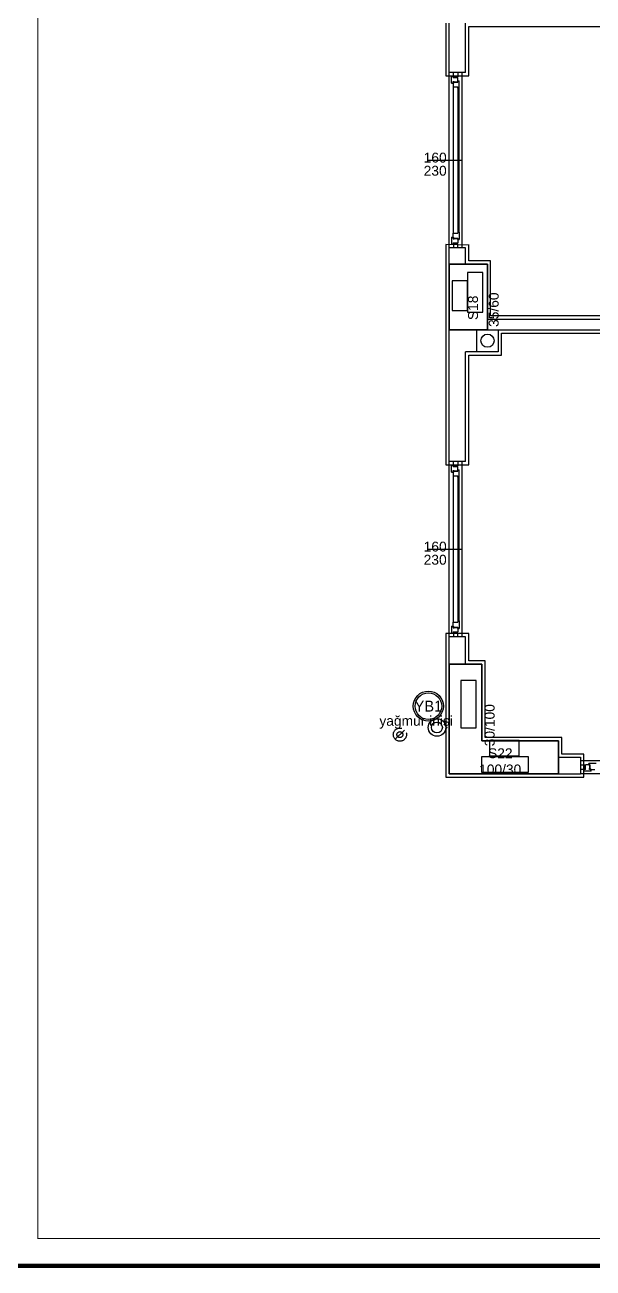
# Model space of a CAD drawing. Header units: centimetres. Extents: x -7420 to 31836, y -2 to 2802.
# Drawn here: x 7513 to 8032, y -2 to 1133 of the extents above; entities that cross this region are included whole.
import ezdxf
from ezdxf.enums import TextEntityAlignment as Align

# ---------------------------------------------------------------- set-up
doc = ezdxf.new("R2010")
doc.units = ezdxf.units.CM
doc.linetypes.add('YAGMUR HATTI', pattern=[36, 30, -6])
for name, color, linetype in [('ROTAS-MIMARI', 8, 'CONTINUOUS'), ('ROTAS-MIMARI-KOLON', 8, 'CONTINUOUS'), ('ROTAS-MIMARI-YAZI', 8, 'CONTINUOUS'), ('ROTAS-PAFTA', 7, 'CONTINUOUS'), ('ROTAS-TEFRIS', 15, 'CONTINUOUS'), ('ROTAS-YAGMUR-BORUSU', 3, 'YAGMUR HATTI')]:
    doc.layers.add(name, color=color, linetype=linetype)
doc.styles.add('ROTAS', font='arial.ttf')

# ---------------------------------------------------------------- blocks, each defined once
blk = doc.blocks.new('ROTAS-KOLON-NO-YAGMUR')
for radius in [27.5, 24.3]:
    blk.add_circle((0, 0), radius)
blk.add_attdef('K', text='', height=20).set_placement((0, 0), align=Align.MIDDLE_CENTER)

msp = doc.modelspace()

# ---------------------------------------------------------------- linework, layer by layer
at = {"layer": 'ROTAS-MIMARI'}
for p, q in [((7897.2, 1134.2), (7897.2, 1086.2)), ((7900.2, 1089.2), (7900.2, 1134.2)), ((7915.2, 1089.2), (7915.2, 1134.2)), ((7918.2, 1086.2), (7918.2, 1131.2)), ((7918.2, 1131.2), (7935.2, 1131.2)), ((7935.2, 1131.2), (8257.2, 1131.2)), ((7897.2, 1086.2), (7918.2, 1086.2)), ((7915.2, 1089.2), (7900.2, 1089.2)), ((7900.2, 929.2), (7900.2, 1089.2)), ((7902.6, 1079.5), (7902.6, 1085.9)), ((7902.6, 1085.9), (7904, 1085.9)), ((7902.6, 1079.5), (7904, 1079.5)), ((7904, 1084.7), (7904, 1085.9)), ((7904, 1084.7), (7908.2, 1084.7)), ((7904, 1079.5), (7904, 1081)), ((7904, 1081), (7905, 1081)), ((7904, 1080.4), (7904.5, 1080.4)), ((7904, 1080.4), (7904, 1076)), ((7904.2, 1085.2), (7904.2, 1089.2)), ((7908.2, 1085.2), (7904.2, 1085.2)), ((7904.5, 1080.1), (7904.5, 1080.4)), ((7904.5, 1080.1), (7905, 1080.1)), ((7905, 1080.7), (7905, 1081)), ((7905, 1080.7), (7908.2, 1080.7)), ((7905, 1080.4), (7908.2, 1080.4)), ((7905, 1080.1), (7905, 1080.4)), ((7908.2, 1089.2), (7908.2, 1085.2)), ((7908.2, 1080.7), (7908.2, 1084.7)), ((7908.2, 1081.6), (7909.6, 1081.6)), ((7908.2, 1081.6), (7908.2, 1080.4)), ((7909.6, 1074.8), (7909.6, 1081.6)), ((7912.1, 929.2), (7912.1, 1089.2)), ((7904, 1076), (7904, 942.4)), ((7904, 1076), (7908.2, 1076)), ((7908.2, 1074.8), (7908.2, 1076)), ((7908.2, 1074.8), (7908.2, 943.6)), ((7908.2, 1074.8), (7909.6, 1074.8)), ((7909.6, 943.6), (7909.6, 1074.8)), ((7880.6, 1009.2), (7912.1, 1009.2)), ((7904, 942.4), (7908.2, 942.4)), ((7904, 938), (7904, 942.4)), ((7908.2, 943.6), (7908.2, 942.4)), ((7908.2, 943.6), (7909.6, 943.6)), ((7909.6, 943.6), (7909.6, 936.8)), ((7897.2, 932.2), (7897.2, 914.2)), ((7918.3, 931.7), (7897.2, 932.2)), ((7902.6, 938.9), (7902.6, 932.5)), ((7902.6, 938.9), (7904, 938.9)), ((7902.6, 932.5), (7904, 932.5)), ((7904, 938.9), (7904, 937.4)), ((7904, 938), (7904.5, 938)), ((7904, 937.4), (7905, 937.4)), ((7904, 933.7), (7904, 932.5)), ((7904, 933.7), (7908.2, 933.7)), ((7904.2, 933.2), (7904.2, 929.2)), ((7908.2, 933.2), (7904.2, 933.2)), ((7904.5, 938.3), (7905, 938.3)), ((7904.5, 938.3), (7904.5, 938)), ((7905, 938.3), (7905, 938)), ((7905, 938), (7908.2, 938)), ((7905, 937.7), (7905, 937.4)), ((7905, 937.7), (7908.2, 937.7)), ((7908.2, 936.8), (7908.2, 938)), ((7908.2, 937.7), (7908.2, 933.7)), ((7908.2, 936.8), (7909.6, 936.8)), ((7908.2, 929.2), (7908.2, 933.2)), ((7918.2, 917.2), (7918.2, 932.2)), ((7900.2, 914.2), (7900.2, 929.2)), ((7915.2, 929.2), (7900.2, 929.2)), ((7915.2, 914.2), (7915.2, 929.2)), ((7897.2, 914.2), (7897.2, 854.2)), ((7938.2, 917.2), (7918.2, 917.2)), ((7938.2, 867.2), (7938.2, 917.2)), ((7935.2, 864.2), (8260.2, 864.2)), ((8257.2, 867.2), (7938.2, 867.2)), ((7897.2, 854.2), (7897.2, 731.2)), ((7900.2, 734.2), (7900.2, 854.2)), ((7925.2, 854.2), (7925.2, 834.2)), ((7935.2, 854.2), (8270.2, 854.2)), ((7945.2, 854.2), (7945.2, 834.2)), ((7948.2, 831.2), (7948.2, 851.2)), ((7948.2, 851.2), (8273.2, 851.2)), ((7915.2, 734.2), (7915.2, 834.2)), ((7945.2, 834.2), (7915.2, 834.2)), ((7918.2, 731.2), (7918.2, 831.2)), ((7918.2, 831.2), (7948.2, 831.2)), ((7897.2, 731.2), (7918.2, 731.2)), ((7915.2, 734.2), (7900.2, 734.2)), ((7900.2, 574.2), (7900.2, 734.2)), ((7902.6, 724.5), (7902.6, 730.9)), ((7902.6, 730.9), (7904, 730.9)), ((7904, 729.7), (7904, 730.9)), ((7904, 729.7), (7908.2, 729.7)), ((7904.2, 730.2), (7904.2, 734.2)), ((7908.2, 730.2), (7904.2, 730.2)), ((7908.2, 734.2), (7908.2, 730.2)), ((7908.2, 725.7), (7908.2, 729.7)), ((7908.2, 726.6), (7909.6, 726.6)), ((7908.2, 726.6), (7908.2, 725.4)), ((7909.6, 719.8), (7909.6, 726.6)), ((7912.1, 574.2), (7912.1, 734.2)), ((7902.6, 724.5), (7904, 724.5)), ((7904, 724.5), (7904, 726)), ((7904, 726), (7905, 726)), ((7904, 725.4), (7904.5, 725.4)), ((7904, 725.4), (7904, 721)), ((7904, 721), (7904, 587.4)), ((7904, 721), (7908.2, 721)), ((7904.5, 725.1), (7904.5, 725.4)), ((7904.5, 725.1), (7905, 725.1)), ((7905, 725.7), (7905, 726)), ((7905, 725.7), (7908.2, 725.7)), ((7905, 725.4), (7908.2, 725.4)), ((7905, 725.1), (7905, 725.4)), ((7908.2, 719.8), (7908.2, 721)), ((7908.2, 719.8), (7908.2, 588.6)), ((7908.2, 719.8), (7909.6, 719.8)), ((7909.6, 588.6), (7909.6, 719.8)), ((7880.6, 654.2), (7912.1, 654.2)), ((7902.6, 583.9), (7902.6, 577.5)), ((7902.6, 583.9), (7904, 583.9)), ((7904, 587.4), (7908.2, 587.4)), ((7904, 583), (7904, 587.4)), ((7904, 583.9), (7904, 582.4)), ((7904, 583), (7904.5, 583)), ((7904, 582.4), (7905, 582.4)), ((7904, 578.7), (7904, 577.5)), ((7904, 578.7), (7908.2, 578.7)), ((7904.5, 583.3), (7905, 583.3)), ((7904.5, 583.3), (7904.5, 583)), ((7905, 583.3), (7905, 583)), ((7905, 583), (7908.2, 583)), ((7905, 582.7), (7905, 582.4)), ((7905, 582.7), (7908.2, 582.7)), ((7908.2, 588.6), (7908.2, 587.4)), ((7908.2, 588.6), (7909.6, 588.6)), ((7908.2, 581.8), (7908.2, 583)), ((7908.2, 582.7), (7908.2, 578.7)), ((7908.2, 581.8), (7909.6, 581.8)), ((7909.6, 588.6), (7909.6, 581.8)), ((7897.2, 577.3), (7897.2, 549.3)), ((7918.3, 577.3), (7897.2, 577.3)), ((7900.2, 549.3), (7900.2, 574.2)), ((7915.2, 574.2), (7900.2, 574.2)), ((7902.6, 577.5), (7904, 577.5)), ((7904.2, 578.2), (7904.2, 574.2)), ((7908.2, 578.2), (7904.2, 578.2)), ((7908.2, 574.2), (7908.2, 578.2)), ((7915.2, 549.3), (7915.2, 574.2)), ((7918.3, 552.3), (7918.3, 577.3)), ((7897.2, 549.3), (7897.2, 446.2)), ((7933.2, 552.3), (7918.3, 552.3)), ((7933.2, 482.4), (7933.2, 552.3)), ((8003.2, 482.4), (7933.2, 482.4)), ((8003.2, 467.2), (8003.2, 482.4)), ((8023.2, 467.2), (8003.2, 467.2)), ((8023.2, 446.2), (8023.2, 467.2)), ((8000.2, 464.2), (8020.2, 464.2)), ((8020.2, 464.2), (8020.2, 449.2)), ((8180.2, 461), (8020.2, 461)), ((8020.2, 461), (8020.2, 449.2)), ((8020.2, 457.2), (8024.2, 457.2)), ((8024.2, 457.2), (8024.2, 453.2)), ((8024.7, 453), (8024.7, 457.2)), ((8028.7, 457.2), (8024.7, 457.2)), ((8034.6, 458.6), (8027.8, 458.6)), ((8027.8, 457.2), (8027.8, 458.6)), ((8027.8, 457.2), (8029, 457.2)), ((8028.4, 453), (8028.4, 454)), ((8028.7, 454), (8028.4, 454)), ((8028.7, 454), (8028.7, 457.2)), ((8029, 454), (8029, 457.2)), ((8029.3, 454), (8029, 454)), ((8029.3, 453.5), (8029.3, 454)), ((7897.2, 446.2), (8000.2, 446.2)), ((8000.2, 449.2), (8020.2, 449.2)), ((8000.2, 446.2), (8023.2, 446.2)), ((8024.2, 453.2), (8020.2, 453.2)), ((8180.2, 449.2), (8020.2, 449.2)), ((8024.7, 453), (8023.5, 453)), ((8023.5, 451.6), (8023.5, 453)), ((8029.9, 451.6), (8023.5, 451.6)), ((8029.9, 453), (8028.4, 453)), ((8029, 453), (8029, 453.5)), ((8029.3, 453.5), (8029, 453.5)), ((8029, 453), (8033.4, 453)), ((8029.9, 451.6), (8029.9, 453))]:
    msp.add_line(p, q, dxfattribs=at)
for points in [[(7900.2, 854.2), (7900.2, 914.2)], [(7900.2, 914.2), (7935.2, 914.2)], [(7935.2, 914.2), (7935.2, 854.2)], [(7935.2, 854.2), (7900.2, 854.2)], [(7900.2, 449.2), (7900.2, 549.2)], [(7900.2, 549.2), (7930.2, 549.2)], [(7930.2, 549.2), (7930.2, 479.2)], [(7930.2, 479.2), (8000.2, 479.2)], [(8000.2, 479.2), (8000.2, 449.2)], [(8000.2, 449.2), (7900.2, 449.2)]]:
    msp.add_lwpolyline(points, dxfattribs=at)
for centre, radius in [((7935.3, 844.4), 6.03), ((7889.2, 491.4), 8), ((7889.2, 491.4), 5)]:
    msp.add_circle(centre, radius, dxfattribs=at)
at = {"layer": 'ROTAS-MIMARI-KOLON'}
for points in [[(7935.2, 914.2), (7900.2, 914.2), (7900.2, 854.2), (7935.2, 854.2), (7935.2, 914.2)], [(7917.2, 872.1), (7917.2, 899.1), (7903.2, 899.1), (7903.2, 872.1), (7917.2, 872.1)], [(7931.1, 870.3), (7931.1, 906.5), (7917.1, 906.5), (7917.1, 870.3), (7931.1, 870.3)], [(7930.2, 549.2), (7900.2, 549.2), (7900.2, 449.2), (8000.2, 449.2), (8000.2, 479.2), (7930.2, 479.2), (7930.2, 549.2)], [(7924.9, 491.1), (7924.9, 534.2), (7910.9, 534.2), (7910.9, 491.1), (7924.9, 491.1)], [(7937.3, 465.4), (7964.3, 465.4), (7964.3, 479.4), (7937.3, 479.4), (7937.3, 465.4)], [(7929.7, 450.6), (7972.8, 450.6), (7972.8, 464.6), (7929.7, 464.6), (7929.7, 450.6)]]:
    msp.add_lwpolyline(points, dxfattribs=at)
at = {"layer": 'ROTAS-PAFTA'}
for points, const_width in [([(7500, 0), (10000, 0), (10000, 2800), (7500, 2800)], 4), ([(7525, 25), (9975, 25), (9975, 2775), (7525, 2775)], 1)]:
    msp.add_lwpolyline(points, close=True, dxfattribs=dict(at, const_width=const_width))
at = {"layer": 'ROTAS-YAGMUR-BORUSU'}
msp.add_line((7851.2, 480.7), (7859.6, 489.1), dxfattribs=at)
for radius in [6, 2.7]:
    msp.add_circle((7855.4, 484.9), radius, dxfattribs=at)

# ---------------------------------------------------------------- block references
at = {"layer": 'ROTAS-TEFRIS'}
ref = msp.add_blockref('ROTAS-KOLON-NO-YAGMUR', (7881.4, 510.9), dxfattribs=dict(at, xscale=0.5, yscale=0.5))
ref.add_attrib('K', 'YB1', dxfattribs={"height": 10}).set_placement((7881.4, 510.9), align=Align.MIDDLE_CENTER)

# ---------------------------------------------------------------- texts
at = {"layer": 'ROTAS-MIMARI-YAZI', "style": 'ROTAS'}
for s, p in [('160', (7887.6, 1011.5)), ('230', (7887.6, 999.5)), ('160', (7887.6, 656.5)), ('230', (7887.6, 644.5)), ('yağmur inişi', (7870.2, 497.5)), ('S22', (7947, 467.9)), ('100/30', (7946.9, 453.1))]:
    msp.add_text(s, height=9, dxfattribs=at).set_placement(p, align=Align.MIDDLE_CENTER)
for s, p in [('S18', (7922.1, 874.4)), ('35/60', (7941, 872.7)), ('30/100', (7937.3, 493.5))]:
    msp.add_text(s, height=9, rotation=90, dxfattribs=at).set_placement(p, align=Align.MIDDLE_CENTER)

doc.saveas('drawing.dxf')
